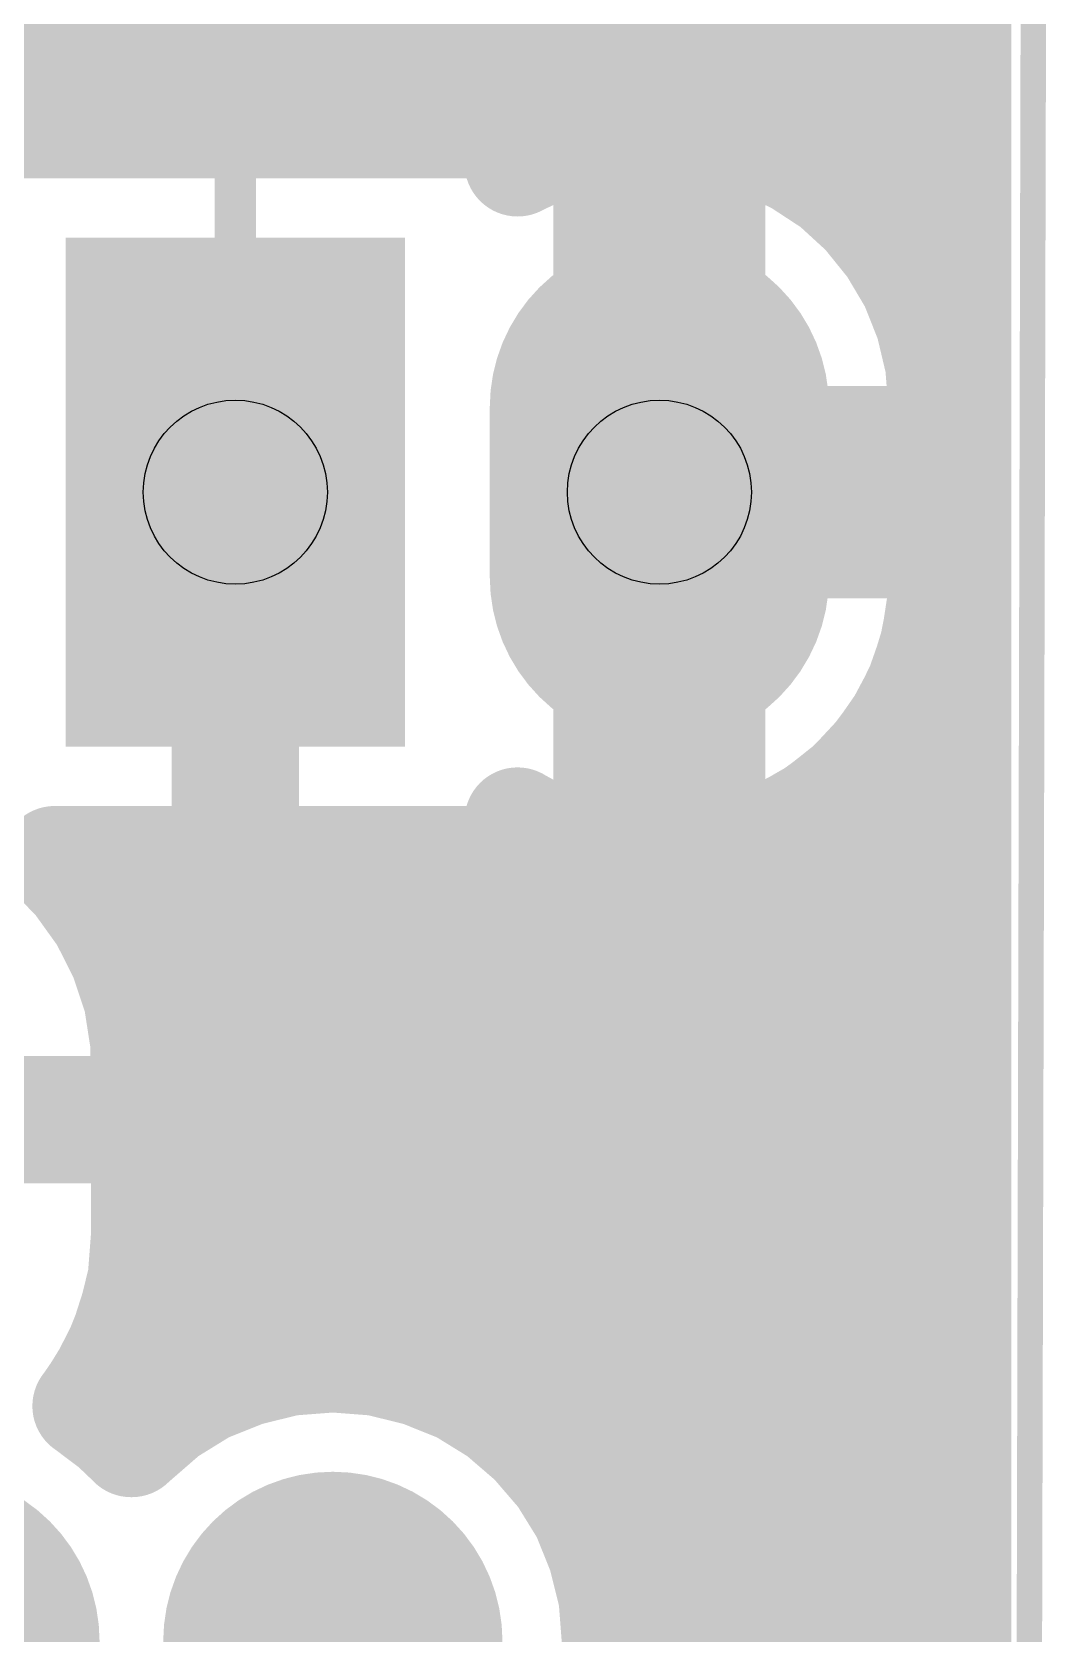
# Model space of a CAD drawing. Extents: x -0.06 to 2.31, y -0.06 to 2.06.
# Drawn here: x 2.0151 to 2.256, y 0.6998 to 1.0775 of the extents above; entities that cross this region are included whole.
import ezdxf

# ---------------------------------------------------------------- set-up
doc = ezdxf.new("R2010")
doc.units = 0
for name, color, linetype in [('Board_Outline', 13, 'CONTINUOUS'), ('Bottom', 6, 'CONTINUOUS'), ('Drill_Bottom', 8, 'CONTINUOUS'), ('Drill_Top', 7, 'CONTINUOUS'), ('Top', 5, 'CONTINUOUS'), ('Top_Silk', 2, 'CONTINUOUS')]:
    doc.layers.add(name, color=color, linetype=linetype)

msp = doc.modelspace()

# ---------------------------------------------------------------- linework, layer by layer
at = {"layer": 'Board_Outline', "linetype": 'CONTINUOUS', "const_width": 0.006}
msp.add_lwpolyline([(0, 1.838), (0.086, 1.838), (0.086, 2.008), (2.004, 2.008), (2.004, 1.844), (2.253, 1.844), (2.25, 0.601), (2.253, 0.25), (2, 0.25), (2, 0), (0.426, 0), (0.43, 0.908), (0, 0.908), (0, 1.838)], dxfattribs=at)
at = {"layer": 'Bottom', "linetype": 'CONTINUOUS'}
for points, const_width in [([(2.2335, 0.2715), (2.2334, 1.8206)], 0.025), ([(1.39, 1.0882), (2.231, 1.0882)], 0.025), ([(2.163, 1.0555), (2.163, 0.8825)], 0.05), ([(1.5529, 1.0634), (2.231, 1.0634)], 0.025), ([(1.9965, 1.0555), (2.009, 1.0555)], 0.025), ([(2.009, 1.0555), (2.1295, 1.0555)], 0.025), ([(2.1295, 1.0555), (2.1295, 1.0465)], 0.025), ([(2.1378, 1.0505), (2.1473, 1.0536)], 0.025), ([(2.1473, 1.0536), (2.1571, 1.0552)], 0.025), ([(2.1571, 1.0552), (2.1671, 1.0554)], 0.025), ([(2.1671, 1.0554), (2.177, 1.054)], 0.025), ([(2.177, 1.054), (2.1866, 1.0512)], 0.025), ([(2.1295, 1.0465), (2.1378, 1.0505)], 0.025), ([(2.1866, 1.0512), (2.1956, 1.0469)], 0.025), ([(2.1956, 1.0469), (2.204, 1.0414)], 0.025), ([(2.204, 1.0414), (2.2113, 1.0347)], 0.025), ([(2.2099, 1.0385), (2.231, 1.0385)], 0.025), ([(2.2113, 1.0347), (2.2176, 1.0269)], 0.025), ([(2.2176, 1.0269), (2.2227, 1.0183)], 0.025), ([(2.2227, 1.0183), (2.2264, 1.009)], 0.025), ([(2.2264, 1.009), (2.2287, 0.9993)], 0.025), ([(2.2287, 0.9993), (2.2295, 0.989)], 0.025), ([(2.2295, 0.989), (2.2293, 0.944)], 0.025), ([(2.163, 0.969), (2.2295, 0.969)], 0.05), ([(2.063, 0.821), (2.063, 0.969)], 0.03), ([(2.063, 0.821), (2.063, 0.969)], 0.03), ([(2.2293, 0.944), (2.2278, 0.9341)], 0.025), ([(2.2278, 0.9341), (2.2249, 0.9246)], 0.025), ([(2.2249, 0.9246), (2.2205, 0.9156)], 0.025), ([(2.2205, 0.9156), (2.2148, 0.9074)], 0.025), ([(2.2221, 0.9141), (2.231, 0.9141)], 0.025), ([(2.2148, 0.9074), (2.208, 0.9001)], 0.025), ([(2.208, 0.9001), (2.2002, 0.8939)], 0.025), ([(2.1335, 0.8894), (2.1295, 0.8916)], 0.025), ([(2.1295, 0.8916), (2.1295, 0.8825)], 0.025), ([(2.2002, 0.8939), (2.1915, 0.8889)], 0.025), ([(2.1428, 0.8856), (2.1335, 0.8894)], 0.025), ([(2.1915, 0.8889), (2.1822, 0.8853)], 0.025), ([(2.1948, 0.8893), (2.231, 0.8893)], 0.025), ([(2.1525, 0.8833), (2.1428, 0.8856)], 0.025), ([(2.1625, 0.8825), (2.1525, 0.8833)], 0.025), ([(2.1724, 0.8832), (2.1625, 0.8825)], 0.025), ([(2.1822, 0.8853), (2.1724, 0.8832)], 0.025), ([(2.1295, 0.8825), (2.1045, 0.8825)], 0.025), ([(2.1045, 0.8825), (2.1045, 0.8625)], 0.025), ([(2.107, 0.8644), (2.231, 0.8644)], 0.025), ([(2.1045, 0.8625), (2.1273, 0.8624)], 0.025), ([(2.1273, 0.8624), (2.1337, 0.8614)], 0.025), ([(2.1337, 0.8614), (2.1399, 0.8593)], 0.025), ([(2.1399, 0.8593), (2.1457, 0.8564)], 0.025), ([(2.1457, 0.8564), (2.151, 0.8526)], 0.025), ([(2.151, 0.8526), (2.1975, 0.8062)], 0.025), ([(2.1666, 0.8395), (2.231, 0.8395)], 0.025), ([(1.975, 0.821), (2.063, 0.821)], 0.03), ([(2.124, 0.821), (2.063, 0.821)], 0.03), ([(2.181, 0.764), (2.124, 0.821)], 0.03), ([(2.1915, 0.8147), (2.231, 0.8147)], 0.025), ([(2.1975, 0.8062), (2.2126, 0.791)], 0.025), ([(2.2126, 0.791), (2.2164, 0.7857)], 0.025), ([(2.216, 0.7898), (2.231, 0.7898)], 0.025), ([(2.2164, 0.7857), (2.2193, 0.7799)], 0.025), ([(2.0399, 0.7795), (2.0364, 0.7686)], 0.025), ([(2.1068, 0.7795), (2.0399, 0.7795)], 0.025), ([(2.1395, 0.7468), (2.1068, 0.7795)], 0.025), ([(2.2193, 0.7799), (2.2214, 0.7737)], 0.025), ([(2.2214, 0.7737), (2.2224, 0.7673)], 0.025), ([(2.0364, 0.7686), (2.0317, 0.7593)], 0.025), ([(2.181, 0.496), (2.181, 0.764)], 0.03), ([(2.2224, 0.7673), (2.2225, 0.7015)], 0.025), ([(2.0373, 0.7649), (2.1189, 0.7649)], 0.025), ([(2.0655, 0.7612), (2.0756, 0.7637)], 0.025), ([(2.0756, 0.7637), (2.086, 0.7645)], 0.025), ([(2.086, 0.7645), (2.0964, 0.7637)], 0.025), ([(2.0964, 0.7637), (2.1065, 0.7612)], 0.025), ([(2.0317, 0.7593), (2.0277, 0.7535)], 0.025), ([(2.0558, 0.7573), (2.0655, 0.7612)], 0.025), ([(2.1065, 0.7612), (2.1162, 0.7573)], 0.025), ([(2.0469, 0.7518), (2.0558, 0.7573)], 0.025), ([(2.1162, 0.7573), (2.1251, 0.7518)], 0.025), ([(2.0277, 0.7535), (2.0342, 0.7486)], 0.025), ([(2.0385, 0.7445), (2.0469, 0.7518)], 0.025), ([(2.1251, 0.7518), (2.133, 0.745)], 0.025), ([(2.0342, 0.7486), (2.0385, 0.7445)], 0.025), ([(2.1395, 0.7375), (2.1395, 0.7468)], 0.025), ([(2.133, 0.745), (2.1395, 0.7375)], 0.025), ([(2.2225, 0.7015), (2.2224, 0.4927)], 0.025)]:
    msp.add_lwpolyline(points, dxfattribs=dict(at, const_width=const_width))
for points, const_width in [([(2.0028, 1.0555, 1), (2.0153, 1.0555, 1), (2.0028, 1.0555, 1)], 0.0125), ([(2.0028, 1.0555, 1), (2.0153, 1.0555, 1), (2.0028, 1.0555, 1)], 0.0125), ([(2.1233, 1.0555, 1), (2.1358, 1.0555, 1), (2.1233, 1.0555, 1)], 0.0125), ([(2.1233, 1.0555, 1), (2.1358, 1.0555, 1), (2.1233, 1.0555, 1)], 0.0125), ([(2.141, 1.0536, 1), (2.1535, 1.0536, 1), (2.141, 1.0536, 1)], 0.0125), ([(2.141, 1.0536, 1), (2.1535, 1.0536, 1), (2.141, 1.0536, 1)], 0.0125), ([(2.1509, 1.0552, 1), (2.1634, 1.0552, 1), (2.1509, 1.0552, 1)], 0.0125), ([(2.1509, 1.0552, 1), (2.1634, 1.0552, 1), (2.1509, 1.0552, 1)], 0.0125), ([(2.1609, 1.0554, 1), (2.1734, 1.0554, 1), (2.1609, 1.0554, 1)], 0.0125), ([(2.1609, 1.0554, 1), (2.1734, 1.0554, 1), (2.1609, 1.0554, 1)], 0.0125), ([(2.1708, 1.054, 1), (2.1833, 1.054, 1), (2.1708, 1.054, 1)], 0.0125), ([(2.1708, 1.054, 1), (2.1833, 1.054, 1), (2.1708, 1.054, 1)], 0.0125), ([(2.1315, 1.0505, 1), (2.144, 1.0505, 1), (2.1315, 1.0505, 1)], 0.0125), ([(2.1315, 1.0505, 1), (2.144, 1.0505, 1), (2.1315, 1.0505, 1)], 0.0125), ([(2.1803, 1.0512, 1), (2.1928, 1.0512, 1), (2.1803, 1.0512, 1)], 0.0125), ([(2.1803, 1.0512, 1), (2.1928, 1.0512, 1), (2.1803, 1.0512, 1)], 0.0125), ([(2.1233, 1.0465, 1), (2.1358, 1.0465, 1), (2.1233, 1.0465, 1)], 0.0125), ([(2.1233, 1.0465, 1), (2.1358, 1.0465, 1), (2.1233, 1.0465, 1)], 0.0125), ([(2.1894, 1.0469, 1), (2.2019, 1.0469, 1), (2.1894, 1.0469, 1)], 0.0125), ([(2.1894, 1.0469, 1), (2.2019, 1.0469, 1), (2.1894, 1.0469, 1)], 0.0125), ([(2.1977, 1.0414, 1), (2.2102, 1.0414, 1), (2.1977, 1.0414, 1)], 0.0125), ([(2.1977, 1.0414, 1), (2.2102, 1.0414, 1), (2.1977, 1.0414, 1)], 0.0125), ([(2.2051, 1.0347, 1), (2.2176, 1.0347, 1), (2.2051, 1.0347, 1)], 0.0125), ([(2.2051, 1.0347, 1), (2.2176, 1.0347, 1), (2.2051, 1.0347, 1)], 0.0125), ([(2.2114, 1.0269, 1), (2.2239, 1.0269, 1), (2.2114, 1.0269, 1)], 0.0125), ([(2.2114, 1.0269, 1), (2.2239, 1.0269, 1), (2.2114, 1.0269, 1)], 0.0125), ([(2.183, 0.989, 1), (2.143, 0.989, 1), (2.183, 0.989, 1)], 0.04), ([(2.2165, 1.0183, 1), (2.229, 1.0183, 1), (2.2165, 1.0183, 1)], 0.0125), ([(2.2165, 1.0183, 1), (2.229, 1.0183, 1), (2.2165, 1.0183, 1)], 0.0125), ([(2.2202, 1.009, 1), (2.2327, 1.009, 1), (2.2202, 1.009, 1)], 0.0125), ([(2.2202, 1.009, 1), (2.2327, 1.009, 1), (2.2202, 1.009, 1)], 0.0125), ([(2.2224, 0.9993, 1), (2.2349, 0.9993, 1), (2.2224, 0.9993, 1)], 0.0125), ([(2.2224, 0.9993, 1), (2.2349, 0.9993, 1), (2.2224, 0.9993, 1)], 0.0125), ([(2.2233, 0.989, 1), (2.2358, 0.989, 1), (2.2233, 0.989, 1)], 0.0125), ([(2.2233, 0.989, 1), (2.2358, 0.989, 1), (2.2233, 0.989, 1)], 0.0125), ([(2.183, 0.949, 1), (2.143, 0.949, 1), (2.183, 0.949, 1)], 0.04), ([(2.0555, 0.969, 1), (2.0705, 0.969, 1), (2.0555, 0.969, 1)], 0.015), ([(2.0555, 0.969, 1), (2.0705, 0.969, 1), (2.0555, 0.969, 1)], 0.015), ([(2.2231, 0.944, 1), (2.2356, 0.944, 1), (2.2231, 0.944, 1)], 0.0125), ([(2.2231, 0.944, 1), (2.2356, 0.944, 1), (2.2231, 0.944, 1)], 0.0125), ([(2.2216, 0.9341, 1), (2.2341, 0.9341, 1), (2.2216, 0.9341, 1)], 0.0125), ([(2.2216, 0.9341, 1), (2.2341, 0.9341, 1), (2.2216, 0.9341, 1)], 0.0125), ([(2.2186, 0.9246, 1), (2.2311, 0.9246, 1), (2.2186, 0.9246, 1)], 0.0125), ([(2.2186, 0.9246, 1), (2.2311, 0.9246, 1), (2.2186, 0.9246, 1)], 0.0125), ([(2.2142, 0.9156, 1), (2.2267, 0.9156, 1), (2.2142, 0.9156, 1)], 0.0125), ([(2.2142, 0.9156, 1), (2.2267, 0.9156, 1), (2.2142, 0.9156, 1)], 0.0125), ([(2.2086, 0.9074, 1), (2.2211, 0.9074, 1), (2.2086, 0.9074, 1)], 0.0125), ([(2.2086, 0.9074, 1), (2.2211, 0.9074, 1), (2.2086, 0.9074, 1)], 0.0125), ([(2.2018, 0.9001, 1), (2.2143, 0.9001, 1), (2.2018, 0.9001, 1)], 0.0125), ([(2.2018, 0.9001, 1), (2.2143, 0.9001, 1), (2.2018, 0.9001, 1)], 0.0125), ([(2.1233, 0.8916, 1), (2.1358, 0.8916, 1), (2.1233, 0.8916, 1)], 0.0125), ([(2.1233, 0.8916, 1), (2.1358, 0.8916, 1), (2.1233, 0.8916, 1)], 0.0125), ([(2.1939, 0.8939, 1), (2.2064, 0.8939, 1), (2.1939, 0.8939, 1)], 0.0125), ([(2.1939, 0.8939, 1), (2.2064, 0.8939, 1), (2.1939, 0.8939, 1)], 0.0125), ([(2.1273, 0.8894, 1), (2.1398, 0.8894, 1), (2.1273, 0.8894, 1)], 0.0125), ([(2.1273, 0.8894, 1), (2.1398, 0.8894, 1), (2.1273, 0.8894, 1)], 0.0125), ([(2.1853, 0.8889, 1), (2.1978, 0.8889, 1), (2.1853, 0.8889, 1)], 0.0125), ([(2.1853, 0.8889, 1), (2.1978, 0.8889, 1), (2.1853, 0.8889, 1)], 0.0125), ([(2.1365, 0.8856, 1), (2.149, 0.8856, 1), (2.1365, 0.8856, 1)], 0.0125), ([(2.1365, 0.8856, 1), (2.149, 0.8856, 1), (2.1365, 0.8856, 1)], 0.0125), ([(2.1463, 0.8833, 1), (2.1588, 0.8833, 1), (2.1463, 0.8833, 1)], 0.0125), ([(2.1463, 0.8833, 1), (2.1588, 0.8833, 1), (2.1463, 0.8833, 1)], 0.0125), ([(2.1662, 0.8832, 1), (2.1787, 0.8832, 1), (2.1662, 0.8832, 1)], 0.0125), ([(2.1662, 0.8832, 1), (2.1787, 0.8832, 1), (2.1662, 0.8832, 1)], 0.0125), ([(2.1759, 0.8853, 1), (2.1884, 0.8853, 1), (2.1759, 0.8853, 1)], 0.0125), ([(2.1759, 0.8853, 1), (2.1884, 0.8853, 1), (2.1759, 0.8853, 1)], 0.0125), ([(2.0982, 0.8825, 1), (2.1107, 0.8825, 1), (2.0982, 0.8825, 1)], 0.0125), ([(2.0982, 0.8825, 1), (2.1107, 0.8825, 1), (2.0982, 0.8825, 1)], 0.0125), ([(2.1233, 0.8825, 1), (2.1358, 0.8825, 1), (2.1233, 0.8825, 1)], 0.0125), ([(2.1233, 0.8825, 1), (2.1358, 0.8825, 1), (2.1233, 0.8825, 1)], 0.0125), ([(2.1562, 0.8825, 1), (2.1687, 0.8825, 1), (2.1562, 0.8825, 1)], 0.0125), ([(2.1562, 0.8825, 1), (2.1687, 0.8825, 1), (2.1562, 0.8825, 1)], 0.0125), ([(2.0982, 0.8625, 1), (2.1107, 0.8625, 1), (2.0982, 0.8625, 1)], 0.0125), ([(2.0982, 0.8625, 1), (2.1107, 0.8625, 1), (2.0982, 0.8625, 1)], 0.0125), ([(2.121, 0.8624, 1), (2.1335, 0.8624, 1), (2.121, 0.8624, 1)], 0.0125), ([(2.121, 0.8624, 1), (2.1335, 0.8624, 1), (2.121, 0.8624, 1)], 0.0125), ([(2.1274, 0.8614, 1), (2.1399, 0.8614, 1), (2.1274, 0.8614, 1)], 0.0125), ([(2.1274, 0.8614, 1), (2.1399, 0.8614, 1), (2.1274, 0.8614, 1)], 0.0125), ([(2.1336, 0.8593, 1), (2.1461, 0.8593, 1), (2.1336, 0.8593, 1)], 0.0125), ([(2.1336, 0.8593, 1), (2.1461, 0.8593, 1), (2.1336, 0.8593, 1)], 0.0125), ([(2.1394, 0.8564, 1), (2.1519, 0.8564, 1), (2.1394, 0.8564, 1)], 0.0125), ([(2.1394, 0.8564, 1), (2.1519, 0.8564, 1), (2.1394, 0.8564, 1)], 0.0125), ([(2.1447, 0.8526, 1), (2.1572, 0.8526, 1), (2.1447, 0.8526, 1)], 0.0125), ([(2.1447, 0.8526, 1), (2.1572, 0.8526, 1), (2.1447, 0.8526, 1)], 0.0125), ([(2.0555, 0.821, 1), (2.0705, 0.821, 1), (2.0555, 0.821, 1)], 0.015), ([(2.0555, 0.821, 1), (2.0705, 0.821, 1), (2.0555, 0.821, 1)], 0.015), ([(2.0555, 0.821, 1), (2.0705, 0.821, 1), (2.0555, 0.821, 1)], 0.015), ([(2.0555, 0.821, 1), (2.0705, 0.821, 1), (2.0555, 0.821, 1)], 0.015), ([(2.1165, 0.821, 1), (2.1315, 0.821, 1), (2.1165, 0.821, 1)], 0.015), ([(2.1165, 0.821, 1), (2.1315, 0.821, 1), (2.1165, 0.821, 1)], 0.015), ([(2.1913, 0.8062, 1), (2.2038, 0.8062, 1), (2.1913, 0.8062, 1)], 0.0125), ([(2.1913, 0.8062, 1), (2.2038, 0.8062, 1), (2.1913, 0.8062, 1)], 0.0125), ([(2.2063, 0.791, 1), (2.2188, 0.791, 1), (2.2063, 0.791, 1)], 0.0125), ([(2.2063, 0.791, 1), (2.2188, 0.791, 1), (2.2063, 0.791, 1)], 0.0125), ([(2.2101, 0.7857, 1), (2.2226, 0.7857, 1), (2.2101, 0.7857, 1)], 0.0125), ([(2.2101, 0.7857, 1), (2.2226, 0.7857, 1), (2.2101, 0.7857, 1)], 0.0125), ([(2.0337, 0.7795, 1), (2.0462, 0.7795, 1), (2.0337, 0.7795, 1)], 0.0125), ([(2.0337, 0.7795, 1), (2.0462, 0.7795, 1), (2.0337, 0.7795, 1)], 0.0125), ([(2.1006, 0.7795, 1), (2.1131, 0.7795, 1), (2.1006, 0.7795, 1)], 0.0125), ([(2.1006, 0.7795, 1), (2.1131, 0.7795, 1), (2.1006, 0.7795, 1)], 0.0125), ([(2.2131, 0.7799, 1), (2.2256, 0.7799, 1), (2.2131, 0.7799, 1)], 0.0125), ([(2.2131, 0.7799, 1), (2.2256, 0.7799, 1), (2.2131, 0.7799, 1)], 0.0125), ([(2.2151, 0.7737, 1), (2.2276, 0.7737, 1), (2.2151, 0.7737, 1)], 0.0125), ([(2.2151, 0.7737, 1), (2.2276, 0.7737, 1), (2.2151, 0.7737, 1)], 0.0125), ([(2.0302, 0.7686, 1), (2.0427, 0.7686, 1), (2.0302, 0.7686, 1)], 0.0125), ([(2.0302, 0.7686, 1), (2.0427, 0.7686, 1), (2.0302, 0.7686, 1)], 0.0125), ([(2.1735, 0.764, 1), (2.1885, 0.764, 1), (2.1735, 0.764, 1)], 0.015), ([(2.1735, 0.764, 1), (2.1885, 0.764, 1), (2.1735, 0.764, 1)], 0.015), ([(2.2161, 0.7673, 1), (2.2286, 0.7673, 1), (2.2161, 0.7673, 1)], 0.0125), ([(2.2161, 0.7673, 1), (2.2286, 0.7673, 1), (2.2161, 0.7673, 1)], 0.0125), ([(2.0693, 0.7637, 1), (2.0818, 0.7637, 1), (2.0693, 0.7637, 1)], 0.0125), ([(2.0693, 0.7637, 1), (2.0818, 0.7637, 1), (2.0693, 0.7637, 1)], 0.0125), ([(2.0798, 0.7645, 1), (2.0923, 0.7645, 1), (2.0798, 0.7645, 1)], 0.0125), ([(2.0798, 0.7645, 1), (2.0923, 0.7645, 1), (2.0798, 0.7645, 1)], 0.0125), ([(2.0902, 0.7637, 1), (2.1027, 0.7637, 1), (2.0902, 0.7637, 1)], 0.0125), ([(2.0902, 0.7637, 1), (2.1027, 0.7637, 1), (2.0902, 0.7637, 1)], 0.0125), ([(2.0255, 0.7593, 1), (2.038, 0.7593, 1), (2.0255, 0.7593, 1)], 0.0125), ([(2.0255, 0.7593, 1), (2.038, 0.7593, 1), (2.0255, 0.7593, 1)], 0.0125), ([(2.0592, 0.7612, 1), (2.0717, 0.7612, 1), (2.0592, 0.7612, 1)], 0.0125), ([(2.0592, 0.7612, 1), (2.0717, 0.7612, 1), (2.0592, 0.7612, 1)], 0.0125), ([(2.1003, 0.7612, 1), (2.1128, 0.7612, 1), (2.1003, 0.7612, 1)], 0.0125), ([(2.1003, 0.7612, 1), (2.1128, 0.7612, 1), (2.1003, 0.7612, 1)], 0.0125), ([(2.0496, 0.7573, 1), (2.0621, 0.7573, 1), (2.0496, 0.7573, 1)], 0.0125), ([(2.0496, 0.7573, 1), (2.0621, 0.7573, 1), (2.0496, 0.7573, 1)], 0.0125), ([(2.1099, 0.7573, 1), (2.1224, 0.7573, 1), (2.1099, 0.7573, 1)], 0.0125), ([(2.1099, 0.7573, 1), (2.1224, 0.7573, 1), (2.1099, 0.7573, 1)], 0.0125), ([(2.0214, 0.7535, 1), (2.0339, 0.7535, 1), (2.0214, 0.7535, 1)], 0.0125), ([(2.0214, 0.7535, 1), (2.0339, 0.7535, 1), (2.0214, 0.7535, 1)], 0.0125), ([(2.0407, 0.7518, 1), (2.0532, 0.7518, 1), (2.0407, 0.7518, 1)], 0.0125), ([(2.0407, 0.7518, 1), (2.0532, 0.7518, 1), (2.0407, 0.7518, 1)], 0.0125), ([(2.1188, 0.7518, 1), (2.1313, 0.7518, 1), (2.1188, 0.7518, 1)], 0.0125), ([(2.1188, 0.7518, 1), (2.1313, 0.7518, 1), (2.1188, 0.7518, 1)], 0.0125), ([(2.0279, 0.7486, 1), (2.0404, 0.7486, 1), (2.0279, 0.7486, 1)], 0.0125), ([(2.0279, 0.7486, 1), (2.0404, 0.7486, 1), (2.0279, 0.7486, 1)], 0.0125), ([(2.1332, 0.7468, 1), (2.1457, 0.7468, 1), (2.1332, 0.7468, 1)], 0.0125), ([(2.1332, 0.7468, 1), (2.1457, 0.7468, 1), (2.1332, 0.7468, 1)], 0.0125), ([(2.0322, 0.7445, 1), (2.0447, 0.7445, 1), (2.0322, 0.7445, 1)], 0.0125), ([(2.0323, 0.7445, 1), (2.0448, 0.7445, 1), (2.0323, 0.7445, 1)], 0.0125), ([(2.1268, 0.745, 1), (2.1393, 0.745, 1), (2.1268, 0.745, 1)], 0.0125), ([(2.1268, 0.745, 1), (2.1393, 0.745, 1), (2.1268, 0.745, 1)], 0.0125), ([(2.1333, 0.7375, 1), (2.1458, 0.7375, 1), (2.1333, 0.7375, 1)], 0.0125), ([(2.1333, 0.7375, 1), (2.1458, 0.7375, 1), (2.1333, 0.7375, 1)], 0.0125), ([(2.011, 0.698, 1), (1.971, 0.698, 1), (2.011, 0.698, 1)], 0.04), ([(2.106, 0.698, 1), (2.066, 0.698, 1), (2.106, 0.698, 1)], 0.04), ([(2.2163, 0.7015, 1), (2.2288, 0.7015, 1), (2.2163, 0.7015, 1)], 0.0125), ([(2.2163, 0.7015, 1), (2.2288, 0.7015, 1), (2.2163, 0.7015, 1)], 0.0125)]:
    msp.add_lwpolyline(points, format="xyb", dxfattribs=dict(at, const_width=const_width))
at = {"layer": 'Bottom'}
for points in [[(2.023, 1.029), (2.103, 1.029), (2.023, 0.909), (2.103, 0.909)], [(2.123, 0.989), (2.203, 0.989), (2.123, 0.949), (2.203, 0.949)]]:
    msp.add_solid(points, dxfattribs=at)
at = {"layer": 'Drill_Bottom'}
for centre in [(2.063, 0.969), (2.163, 0.969)]:
    msp.add_circle(centre, 0.0217, dxfattribs=at)
at = {"layer": 'Drill_Top'}
for centre in [(2.063, 0.969), (2.163, 0.969)]:
    msp.add_circle(centre, 0.0217, dxfattribs=at)
at = {"layer": 'Top', "linetype": 'CONTINUOUS'}
for points, const_width in [([(2.229, 0.9968), (2.2284, 1.8126)], 0.025), ([(0.6944, 1.0882), (2.2265, 1.0882)], 0.025), ([(2.163, 1.0555), (2.163, 0.8825)], 0.05), ([(1.5529, 1.0634), (2.2265, 1.0634)], 0.025), ([(1.9965, 1.0555), (2.009, 1.0555)], 0.025), ([(2.009, 1.0555), (2.1295, 1.0555)], 0.025), ([(2.1295, 1.0555), (2.1295, 1.0465)], 0.025), ([(2.1378, 1.0505), (2.1473, 1.0536)], 0.025), ([(2.1473, 1.0536), (2.1571, 1.0552)], 0.025), ([(2.1571, 1.0552), (2.1671, 1.0554)], 0.025), ([(2.1671, 1.0554), (2.177, 1.054)], 0.025), ([(2.177, 1.054), (2.1866, 1.0512)], 0.025), ([(2.1295, 1.0465), (2.1378, 1.0505)], 0.025), ([(2.1866, 1.0512), (2.1956, 1.0469)], 0.025), ([(2.1956, 1.0469), (2.204, 1.0414)], 0.025), ([(2.204, 1.0414), (2.2113, 1.0347)], 0.025), ([(2.2099, 1.0385), (2.2265, 1.0385)], 0.025), ([(2.2113, 1.0347), (2.2176, 1.0269)], 0.025), ([(2.2176, 1.0269), (2.2227, 1.0183)], 0.025), ([(2.2227, 1.0183), (2.2264, 1.009)], 0.025), ([(2.2264, 1.009), (2.2287, 0.9993)], 0.025), ([(2.2287, 0.9993), (2.229, 0.9968)], 0.025), ([(2.2291, 0.9414), (2.2272, 0.9317)], 0.025), ([(2.2295, 0.2715), (2.2291, 0.9414)], 0.025), ([(2.2272, 0.9317), (2.2239, 0.9223)], 0.025), ([(2.2239, 0.9223), (2.2192, 0.9135)], 0.025), ([(2.2192, 0.9135), (2.2132, 0.9054)], 0.025), ([(2.2132, 0.9054), (2.2062, 0.8984)], 0.025), ([(2.2062, 0.8984), (2.1981, 0.8925)], 0.025), ([(2.1295, 0.8916), (2.1295, 0.8825)], 0.025), ([(2.1313, 0.8905), (2.1295, 0.8916)], 0.025), ([(2.1404, 0.8865), (2.1313, 0.8905)], 0.025), ([(2.1981, 0.8925), (2.1892, 0.8879)], 0.025), ([(2.1892, 0.8879), (2.1798, 0.8847)], 0.025), ([(2.1948, 0.8893), (2.2266, 0.8893)], 0.025), ([(2.15, 0.8838), (2.1404, 0.8865)], 0.025), ([(2.16, 0.8826), (2.15, 0.8838)], 0.025), ([(2.1699, 0.8829), (2.16, 0.8826)], 0.025), ([(2.1798, 0.8847), (2.1699, 0.8829)], 0.025), ([(2.1295, 0.8825), (2.0205, 0.8825)], 0.025), ([(2.0205, 0.8825), (2.0256, 0.8772)], 0.025), ([(2.0256, 0.8772), (2.0317, 0.8687)], 0.025), ([(2.0317, 0.8687), (2.0364, 0.8594)], 0.025), ([(2.0366, 0.8644), (2.2266, 0.8644)], 0.025), ([(2.0364, 0.8594), (2.0397, 0.8495)], 0.025), ([(2.0397, 0.8495), (2.0413, 0.8392)], 0.025), ([(2.0413, 0.8392), (2.0415, 0.794)], 0.025), ([(2.0438, 0.8395), (2.2266, 0.8395)], 0.025), ([(2.044, 0.8147), (2.2267, 0.8147)], 0.025), ([(2.0415, 0.794), (2.0407, 0.7836)], 0.025), ([(2.0439, 0.7898), (2.2267, 0.7898)], 0.025), ([(2.0407, 0.7836), (2.0382, 0.7735)], 0.025), ([(2.0382, 0.7735), (2.0343, 0.7638)], 0.025), ([(2.0343, 0.7638), (2.0288, 0.7549)], 0.025), ([(2.0373, 0.7649), (2.2267, 0.7649)], 0.025), ([(2.0655, 0.7612), (2.0756, 0.7637)], 0.025), ([(2.0756, 0.7637), (2.086, 0.7645)], 0.025), ([(2.086, 0.7645), (2.0964, 0.7637)], 0.025), ([(2.0964, 0.7637), (2.1065, 0.7612)], 0.025), ([(2.0558, 0.7573), (2.0655, 0.7612)], 0.025), ([(2.1065, 0.7612), (2.1162, 0.7573)], 0.025), ([(2.0288, 0.7549), (2.0277, 0.7535)], 0.025), ([(2.0469, 0.7518), (2.0558, 0.7573)], 0.025), ([(2.1162, 0.7573), (2.1251, 0.7518)], 0.025), ([(2.0277, 0.7535), (2.0342, 0.7486)], 0.025), ([(2.0385, 0.7445), (2.0469, 0.7518)], 0.025), ([(2.1251, 0.7518), (2.133, 0.745)], 0.025), ([(2.0342, 0.7486), (2.0385, 0.7445)], 0.025), ([(2.133, 0.745), (2.1398, 0.7371)], 0.025), ([(2.14, 0.7401), (2.2267, 0.7401)], 0.025), ([(2.1398, 0.7371), (2.1453, 0.7282)], 0.025), ([(2.1453, 0.7282), (2.1492, 0.7185)], 0.025), ([(2.1492, 0.7185), (2.1517, 0.7084)], 0.025), ([(2.1528, 0.7152), (2.2267, 0.7152)], 0.025), ([(2.1517, 0.7084), (2.1525, 0.698)], 0.025), ([(2.1525, 0.698), (2.1523, 0.6528)], 0.025), ([(2.155, 0.6903), (2.2267, 0.6903)], 0.025)]:
    msp.add_lwpolyline(points, dxfattribs=dict(at, const_width=const_width))
for points, const_width in [([(2.0028, 1.0555, 1), (2.0153, 1.0555, 1), (2.0028, 1.0555, 1)], 0.0125), ([(2.0028, 1.0555, 1), (2.0153, 1.0555, 1), (2.0028, 1.0555, 1)], 0.0125), ([(2.1233, 1.0555, 1), (2.1358, 1.0555, 1), (2.1233, 1.0555, 1)], 0.0125), ([(2.1233, 1.0555, 1), (2.1358, 1.0555, 1), (2.1233, 1.0555, 1)], 0.0125), ([(2.141, 1.0536, 1), (2.1535, 1.0536, 1), (2.141, 1.0536, 1)], 0.0125), ([(2.141, 1.0536, 1), (2.1535, 1.0536, 1), (2.141, 1.0536, 1)], 0.0125), ([(2.1509, 1.0552, 1), (2.1634, 1.0552, 1), (2.1509, 1.0552, 1)], 0.0125), ([(2.1509, 1.0552, 1), (2.1634, 1.0552, 1), (2.1509, 1.0552, 1)], 0.0125), ([(2.1609, 1.0554, 1), (2.1734, 1.0554, 1), (2.1609, 1.0554, 1)], 0.0125), ([(2.1609, 1.0554, 1), (2.1734, 1.0554, 1), (2.1609, 1.0554, 1)], 0.0125), ([(2.1708, 1.054, 1), (2.1833, 1.054, 1), (2.1708, 1.054, 1)], 0.0125), ([(2.1708, 1.054, 1), (2.1833, 1.054, 1), (2.1708, 1.054, 1)], 0.0125), ([(2.1315, 1.0505, 1), (2.144, 1.0505, 1), (2.1315, 1.0505, 1)], 0.0125), ([(2.1315, 1.0505, 1), (2.144, 1.0505, 1), (2.1315, 1.0505, 1)], 0.0125), ([(2.1804, 1.0512, 1), (2.1929, 1.0512, 1), (2.1804, 1.0512, 1)], 0.0125), ([(2.1804, 1.0512, 1), (2.1929, 1.0512, 1), (2.1804, 1.0512, 1)], 0.0125), ([(2.1233, 1.0465, 1), (2.1358, 1.0465, 1), (2.1233, 1.0465, 1)], 0.0125), ([(2.1233, 1.0465, 1), (2.1358, 1.0465, 1), (2.1233, 1.0465, 1)], 0.0125), ([(2.1894, 1.0469, 1), (2.2019, 1.0469, 1), (2.1894, 1.0469, 1)], 0.0125), ([(2.1894, 1.0469, 1), (2.2019, 1.0469, 1), (2.1894, 1.0469, 1)], 0.0125), ([(2.1977, 1.0414, 1), (2.2102, 1.0414, 1), (2.1977, 1.0414, 1)], 0.0125), ([(2.1977, 1.0414, 1), (2.2102, 1.0414, 1), (2.1977, 1.0414, 1)], 0.0125), ([(2.2051, 1.0347, 1), (2.2176, 1.0347, 1), (2.2051, 1.0347, 1)], 0.0125), ([(2.2051, 1.0347, 1), (2.2176, 1.0347, 1), (2.2051, 1.0347, 1)], 0.0125), ([(2.2114, 1.0269, 1), (2.2239, 1.0269, 1), (2.2114, 1.0269, 1)], 0.0125), ([(2.2114, 1.0269, 1), (2.2239, 1.0269, 1), (2.2114, 1.0269, 1)], 0.0125), ([(2.183, 0.989, 1), (2.143, 0.989, 1), (2.183, 0.989, 1)], 0.04), ([(2.2165, 1.0183, 1), (2.229, 1.0183, 1), (2.2165, 1.0183, 1)], 0.0125), ([(2.2165, 1.0183, 1), (2.229, 1.0183, 1), (2.2165, 1.0183, 1)], 0.0125), ([(2.2202, 1.009, 1), (2.2327, 1.009, 1), (2.2202, 1.009, 1)], 0.0125), ([(2.2202, 1.009, 1), (2.2327, 1.009, 1), (2.2202, 1.009, 1)], 0.0125), ([(2.2224, 0.9993, 1), (2.2349, 0.9993, 1), (2.2224, 0.9993, 1)], 0.0125), ([(2.2224, 0.9993, 1), (2.2349, 0.9993, 1), (2.2224, 0.9993, 1)], 0.0125), ([(2.2228, 0.9968, 1), (2.2353, 0.9968, 1), (2.2228, 0.9968, 1)], 0.0125), ([(2.2228, 0.9968, 1), (2.2353, 0.9968, 1), (2.2228, 0.9968, 1)], 0.0125), ([(2.183, 0.949, 1), (2.143, 0.949, 1), (2.183, 0.949, 1)], 0.04), ([(2.2228, 0.9414, 1), (2.2353, 0.9414, 1), (2.2228, 0.9414, 1)], 0.0125), ([(2.2228, 0.9414, 1), (2.2353, 0.9414, 1), (2.2228, 0.9414, 1)], 0.0125), ([(2.221, 0.9317, 1), (2.2335, 0.9317, 1), (2.221, 0.9317, 1)], 0.0125), ([(2.221, 0.9317, 1), (2.2335, 0.9317, 1), (2.221, 0.9317, 1)], 0.0125), ([(2.2176, 0.9223, 1), (2.2301, 0.9223, 1), (2.2176, 0.9223, 1)], 0.0125), ([(2.2176, 0.9223, 1), (2.2301, 0.9223, 1), (2.2176, 0.9223, 1)], 0.0125), ([(2.213, 0.9135, 1), (2.2255, 0.9135, 1), (2.213, 0.9135, 1)], 0.0125), ([(2.213, 0.9135, 1), (2.2255, 0.9135, 1), (2.213, 0.9135, 1)], 0.0125), ([(2.207, 0.9054, 1), (2.2195, 0.9054, 1), (2.207, 0.9054, 1)], 0.0125), ([(2.207, 0.9054, 1), (2.2195, 0.9054, 1), (2.207, 0.9054, 1)], 0.0125), ([(2.1999, 0.8984, 1), (2.2124, 0.8984, 1), (2.1999, 0.8984, 1)], 0.0125), ([(2.1999, 0.8984, 1), (2.2124, 0.8984, 1), (2.1999, 0.8984, 1)], 0.0125), ([(2.1233, 0.8916, 1), (2.1358, 0.8916, 1), (2.1233, 0.8916, 1)], 0.0125), ([(2.1233, 0.8916, 1), (2.1358, 0.8916, 1), (2.1233, 0.8916, 1)], 0.0125), ([(2.1251, 0.8905, 1), (2.1376, 0.8905, 1), (2.1251, 0.8905, 1)], 0.0125), ([(2.1251, 0.8905, 1), (2.1376, 0.8905, 1), (2.1251, 0.8905, 1)], 0.0125), ([(2.1918, 0.8925, 1), (2.2043, 0.8925, 1), (2.1918, 0.8925, 1)], 0.0125), ([(2.1918, 0.8925, 1), (2.2043, 0.8925, 1), (2.1918, 0.8925, 1)], 0.0125), ([(2.183, 0.8879, 1), (2.1955, 0.8879, 1), (2.183, 0.8879, 1)], 0.0125), ([(2.183, 0.8879, 1), (2.1955, 0.8879, 1), (2.183, 0.8879, 1)], 0.0125), ([(2.1342, 0.8865, 1), (2.1467, 0.8865, 1), (2.1342, 0.8865, 1)], 0.0125), ([(2.1342, 0.8865, 1), (2.1467, 0.8865, 1), (2.1342, 0.8865, 1)], 0.0125), ([(2.1438, 0.8838, 1), (2.1563, 0.8838, 1), (2.1438, 0.8838, 1)], 0.0125), ([(2.1438, 0.8838, 1), (2.1563, 0.8838, 1), (2.1438, 0.8838, 1)], 0.0125), ([(2.1637, 0.8829, 1), (2.1762, 0.8829, 1), (2.1637, 0.8829, 1)], 0.0125), ([(2.1637, 0.8829, 1), (2.1762, 0.8829, 1), (2.1637, 0.8829, 1)], 0.0125), ([(2.1735, 0.8847, 1), (2.186, 0.8847, 1), (2.1735, 0.8847, 1)], 0.0125), ([(2.1735, 0.8847, 1), (2.186, 0.8847, 1), (2.1735, 0.8847, 1)], 0.0125), ([(2.0142, 0.8825, 1), (2.0267, 0.8825, 1), (2.0142, 0.8825, 1)], 0.0125), ([(2.0142, 0.8825, 1), (2.0267, 0.8825, 1), (2.0142, 0.8825, 1)], 0.0125), ([(2.1233, 0.8825, 1), (2.1358, 0.8825, 1), (2.1233, 0.8825, 1)], 0.0125), ([(2.1233, 0.8825, 1), (2.1358, 0.8825, 1), (2.1233, 0.8825, 1)], 0.0125), ([(2.1537, 0.8826, 1), (2.1662, 0.8826, 1), (2.1537, 0.8826, 1)], 0.0125), ([(2.1537, 0.8826, 1), (2.1662, 0.8826, 1), (2.1537, 0.8826, 1)], 0.0125), ([(2.0193, 0.8772, 1), (2.0318, 0.8772, 1), (2.0193, 0.8772, 1)], 0.0125), ([(2.0193, 0.8772, 1), (2.0318, 0.8772, 1), (2.0193, 0.8772, 1)], 0.0125), ([(2.0255, 0.8687, 1), (2.038, 0.8687, 1), (2.0255, 0.8687, 1)], 0.0125), ([(2.0255, 0.8687, 1), (2.038, 0.8687, 1), (2.0255, 0.8687, 1)], 0.0125), ([(2.0302, 0.8594, 1), (2.0427, 0.8594, 1), (2.0302, 0.8594, 1)], 0.0125), ([(2.0302, 0.8594, 1), (2.0427, 0.8594, 1), (2.0302, 0.8594, 1)], 0.0125), ([(2.0334, 0.8495, 1), (2.0459, 0.8495, 1), (2.0334, 0.8495, 1)], 0.0125), ([(2.0334, 0.8495, 1), (2.0459, 0.8495, 1), (2.0334, 0.8495, 1)], 0.0125), ([(2.035, 0.8392, 1), (2.0475, 0.8392, 1), (2.035, 0.8392, 1)], 0.0125), ([(2.035, 0.8392, 1), (2.0475, 0.8392, 1), (2.035, 0.8392, 1)], 0.0125), ([(2.0353, 0.794, 1), (2.0478, 0.794, 1), (2.0353, 0.794, 1)], 0.0125), ([(2.0353, 0.794, 1), (2.0478, 0.794, 1), (2.0353, 0.794, 1)], 0.0125), ([(2.0344, 0.7836, 1), (2.0469, 0.7836, 1), (2.0344, 0.7836, 1)], 0.0125), ([(2.0344, 0.7836, 1), (2.0469, 0.7836, 1), (2.0344, 0.7836, 1)], 0.0125), ([(2.032, 0.7735, 1), (2.0445, 0.7735, 1), (2.032, 0.7735, 1)], 0.0125), ([(2.032, 0.7735, 1), (2.0445, 0.7735, 1), (2.032, 0.7735, 1)], 0.0125), ([(2.028, 0.7638, 1), (2.0405, 0.7638, 1), (2.028, 0.7638, 1)], 0.0125), ([(2.028, 0.7638, 1), (2.0405, 0.7638, 1), (2.028, 0.7638, 1)], 0.0125), ([(2.0693, 0.7637, 1), (2.0818, 0.7637, 1), (2.0693, 0.7637, 1)], 0.0125), ([(2.0693, 0.7637, 1), (2.0818, 0.7637, 1), (2.0693, 0.7637, 1)], 0.0125), ([(2.0798, 0.7645, 1), (2.0923, 0.7645, 1), (2.0798, 0.7645, 1)], 0.0125), ([(2.0798, 0.7645, 1), (2.0923, 0.7645, 1), (2.0798, 0.7645, 1)], 0.0125), ([(2.0902, 0.7637, 1), (2.1027, 0.7637, 1), (2.0902, 0.7637, 1)], 0.0125), ([(2.0902, 0.7637, 1), (2.1027, 0.7637, 1), (2.0902, 0.7637, 1)], 0.0125), ([(2.0592, 0.7612, 1), (2.0717, 0.7612, 1), (2.0592, 0.7612, 1)], 0.0125), ([(2.0592, 0.7612, 1), (2.0717, 0.7612, 1), (2.0592, 0.7612, 1)], 0.0125), ([(2.1003, 0.7612, 1), (2.1128, 0.7612, 1), (2.1003, 0.7612, 1)], 0.0125), ([(2.1003, 0.7612, 1), (2.1128, 0.7612, 1), (2.1003, 0.7612, 1)], 0.0125), ([(2.0225, 0.7549, 1), (2.035, 0.7549, 1), (2.0225, 0.7549, 1)], 0.0125), ([(2.0225, 0.7549, 1), (2.035, 0.7549, 1), (2.0225, 0.7549, 1)], 0.0125), ([(2.0496, 0.7573, 1), (2.0621, 0.7573, 1), (2.0496, 0.7573, 1)], 0.0125), ([(2.0496, 0.7573, 1), (2.0621, 0.7573, 1), (2.0496, 0.7573, 1)], 0.0125), ([(2.1099, 0.7573, 1), (2.1224, 0.7573, 1), (2.1099, 0.7573, 1)], 0.0125), ([(2.1099, 0.7573, 1), (2.1224, 0.7573, 1), (2.1099, 0.7573, 1)], 0.0125), ([(2.0214, 0.7535, 1), (2.0339, 0.7535, 1), (2.0214, 0.7535, 1)], 0.0125), ([(2.0214, 0.7535, 1), (2.0339, 0.7535, 1), (2.0214, 0.7535, 1)], 0.0125), ([(2.0407, 0.7518, 1), (2.0532, 0.7518, 1), (2.0407, 0.7518, 1)], 0.0125), ([(2.0407, 0.7518, 1), (2.0532, 0.7518, 1), (2.0407, 0.7518, 1)], 0.0125), ([(2.1188, 0.7518, 1), (2.1313, 0.7518, 1), (2.1188, 0.7518, 1)], 0.0125), ([(2.1188, 0.7518, 1), (2.1313, 0.7518, 1), (2.1188, 0.7518, 1)], 0.0125), ([(2.0279, 0.7486, 1), (2.0404, 0.7486, 1), (2.0279, 0.7486, 1)], 0.0125), ([(2.0279, 0.7486, 1), (2.0404, 0.7486, 1), (2.0279, 0.7486, 1)], 0.0125), ([(2.0322, 0.7445, 1), (2.0447, 0.7445, 1), (2.0322, 0.7445, 1)], 0.0125), ([(2.0322, 0.7445, 1), (2.0447, 0.7445, 1), (2.0322, 0.7445, 1)], 0.0125), ([(2.1268, 0.745, 1), (2.1393, 0.745, 1), (2.1268, 0.745, 1)], 0.0125), ([(2.1268, 0.745, 1), (2.1393, 0.745, 1), (2.1268, 0.745, 1)], 0.0125), ([(2.1335, 0.7371, 1), (2.146, 0.7371, 1), (2.1335, 0.7371, 1)], 0.0125), ([(2.1335, 0.7371, 1), (2.146, 0.7371, 1), (2.1335, 0.7371, 1)], 0.0125), ([(2.139, 0.7282, 1), (2.1515, 0.7282, 1), (2.139, 0.7282, 1)], 0.0125), ([(2.139, 0.7282, 1), (2.1515, 0.7282, 1), (2.139, 0.7282, 1)], 0.0125), ([(2.011, 0.698, 1), (1.971, 0.698, 1), (2.011, 0.698, 1)], 0.04), ([(2.106, 0.698, 1), (2.066, 0.698, 1), (2.106, 0.698, 1)], 0.04), ([(2.143, 0.7185, 1), (2.1555, 0.7185, 1), (2.143, 0.7185, 1)], 0.0125), ([(2.143, 0.7185, 1), (2.1555, 0.7185, 1), (2.143, 0.7185, 1)], 0.0125), ([(2.1454, 0.7084, 1), (2.1579, 0.7084, 1), (2.1454, 0.7084, 1)], 0.0125), ([(2.1454, 0.7084, 1), (2.1579, 0.7084, 1), (2.1454, 0.7084, 1)], 0.0125), ([(2.1463, 0.698, 1), (2.1588, 0.698, 1), (2.1463, 0.698, 1)], 0.0125), ([(2.1463, 0.698, 1), (2.1588, 0.698, 1), (2.1463, 0.698, 1)], 0.0125)]:
    msp.add_lwpolyline(points, format="xyb", dxfattribs=dict(at, const_width=const_width))
at = {"layer": 'Top'}
for points in [[(2.023, 1.029), (2.103, 1.029), (2.023, 0.909), (2.103, 0.909)], [(2.123, 0.989), (2.203, 0.989), (2.123, 0.949), (2.203, 0.949)]]:
    msp.add_solid(points, dxfattribs=at)
at = {"layer": 'Top_Silk', "linetype": 'CONTINUOUS', "const_width": 0.0098}
for points in [[(2.213, 1.519), (2.013, 1.519), (2.013, 1.069), (2.213, 1.069), (2.213, 1.519)], [(2.063, 0.968), (2.063, 1.069)], [(2.163, 0.969), (2.163, 1.069)]]:
    msp.add_lwpolyline(points, dxfattribs=at)
at = {"layer": 'Top_Silk', "linetype": 'CONTINUOUS', "const_width": 0.0049}
for points in [[(2.0605, 1.069, 1), (2.0655, 1.069, 1), (2.0605, 1.069, 1)], [(2.1605, 1.069, 1), (2.1655, 1.069, 1), (2.1605, 1.069, 1)], [(2.0605, 0.968, 1), (2.0655, 0.968, 1), (2.0605, 0.968, 1)], [(2.1605, 0.969, 1), (2.1655, 0.969, 1), (2.1605, 0.969, 1)]]:
    msp.add_lwpolyline(points, format="xyb", dxfattribs=at)

doc.saveas('drawing.dxf')
